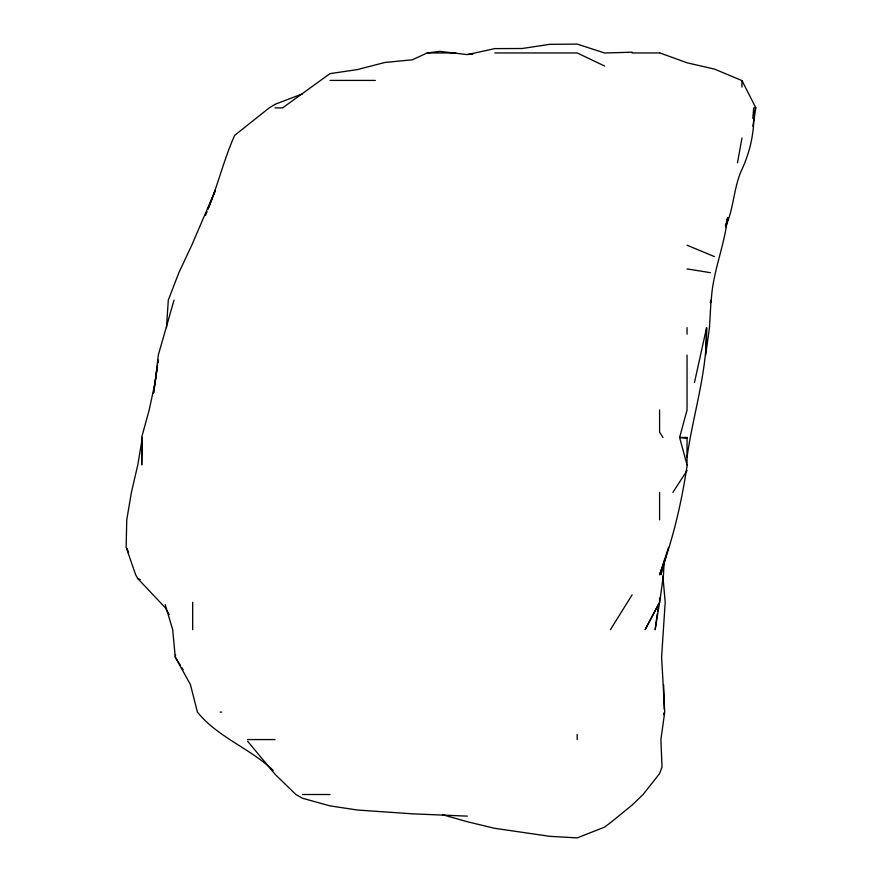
<?xml version="1.0" encoding="UTF-8"?>
<svg xmlns="http://www.w3.org/2000/svg" width="882" height="882" viewBox="0 0 882 882"><rect width="100%" height="100%" fill="white"/><g stroke="black" fill="none" stroke-linecap="round" stroke-linejoin="round"><path stroke-width="1.32" d="M661.533 570.863L660.971 574.777L668.567 547.314L659.582 574.777C673.164 539.354 681.654 502.233 687.188 464.924M694.476 382.523L706.592 327.597C707.353 371.609 693.175 413.856 687.045 457.097M706.592 327.597L705.666 355.06L709.481 327.597L711.046 300.134L710.286 302.747M664.168 561.051L663.473 574.777L659.681 602.252L645.106 629.715L658.953 603.442M166.5 327.597L168.297 300.134L178.87 272.67L191.758 245.207L215.384 190.269L208.075 209.001M752.82 118.342L753.603 109.192M175.518 654.565L175.275 657.178L190.446 684.641L197.436 712.105C218.008 737.572 249.948 748.157 273.222 770.471M153.49 392.986L157.481 365.523M657.222 614.015L655.15 629.715L659.582 602.252L659.582 598.117M657.575 611.402L657.917 608.789M153.622 392.986L157.382 366.835M752.853 126.192L755.852 107.88L741.983 80.582L714.508 69.105L687.045 62.787L659.934 52.953M737.484 162.806L741.983 138M726.492 221.658L727.54 217.733C724.596 245.769 712.744 271.865 711.289 300.134L710.517 302.747M174.03 300.134L158.308 355.06L155.1 382.523L149.168 409.998L141.649 437.461L141.704 464.924L142.388 437.461L137.779 464.924L131.418 492.388L126.754 519.851L126.148 547.314L135.663 574.777L137.746 578.526L165.221 607.687L169.201 614.644M663.628 714.629L664.355 712.105M725.632 226.895L728.356 217.733L725.379 225.23M205.605 215.241L207.027 211.493M207.976 209.001C218.041 184.845 223.918 159.234 234.678 135.343L269.242 107.88L275.074 104.296L302.537 93.834M725.599 226.476C734.011 208.395 733.493 187.524 741.983 169.3C750.913 150.061 754.948 129.059 753.724 107.88L755.852 107.88M610.366 629.715L632.118 594.854M672.889 492.388L687.045 470.558M632.118 52.192L604.655 52.997L577.192 44.1L549.729 44.332L522.254 48.499L494.791 48.609L467.328 54.618L439.864 51.365L427.142 52.953L412.401 59.789L384.938 62.457L357.475 69.579L330 73.625L282.582 107.88L275.074 107.88M467.328 54.43L472.829 54.133M427.142 52.953L455.917 52.953M494.791 52.953L577.192 52.953L604.655 66.051M632.118 52.953L659.582 52.953M330 80.416L375.379 80.416M220.147 712.105L221.658 712.105M247.61 739.568L275.074 739.568M302.537 794.506L330 794.506M467.328 816.137L412.401 813.821L357.475 810.029L330 805.883L302.537 798.254L295.867 794.506L275.074 774.308L247.61 741.211M687.045 438.332L679.614 437.461L687.045 409.998L687.045 355.06M687.045 268.911L710.385 272.67M468.221 821.969L494.791 828.33L549.729 836.323L577.192 837.9L604.655 827.084L611.402 821.969L632.118 805.068L643.077 794.506L659.582 773.646L662.018 767.031L660.894 739.568L664.719 712.105L661.599 657.178L665.193 602.252L662.878 576.089M442.488 814.703L467.328 821.715M137.746 578.526L140.249 579.507M687.045 245.207L714.508 256.618M662.977 437.461L659.582 432.114L659.582 409.998M180.281 665.182L175.275 657.178L172.685 629.715L165.221 604.699M181.703 667.476L183.136 669.769M127.052 548.56L128.507 552.308M663.617 684.641L664.289 709.36M741.983 80.582L741.983 87.109M687.045 327.597L687.045 334.146M659.582 492.388L659.582 519.851M577.192 734.375L577.192 739.568M192.684 602.252L192.684 629.715M158.33 360.297L157.944 362.91L158.286 360.297M687.045 437.461L679.614 437.461L687.045 464.924L687.045 437.461"/></g></svg>
